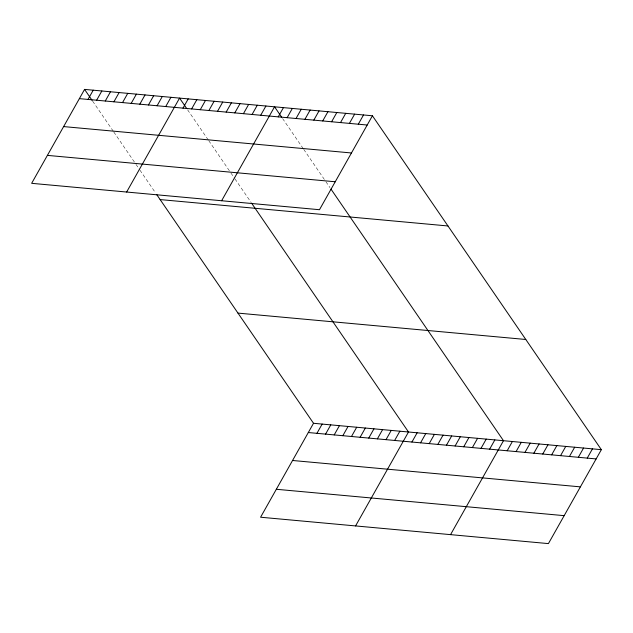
<?xml version="1.0" encoding="UTF-8"?>
<svg xmlns="http://www.w3.org/2000/svg" width="633" height="633" viewBox="0 0 633 633"><rect width="100%" height="100%" fill="white"/><g stroke="black" fill="none" stroke-linecap="round" stroke-linejoin="round"><path stroke-width="0.47" stroke-dasharray="3.17 2.37" d="M282.611 118.561L303.262 148.676M303.761 149.412L324.413 179.527M325.924 181.734L329.951 187.605M187.621 109.849L208.273 139.972M208.779 140.7L229.929 171.559M230.934 173.023L234.463 178.166M234.97 178.902L251.087 202.41M92.64 101.145L113.291 131.26M113.79 131.996L134.948 162.847M135.953 164.319L139.482 169.462M139.98 170.198L155.093 192.234"/><path stroke-width="0.95" d="M84.577 89.395L31.65 183.325L319.483 209.713L372.418 115.776L84.577 89.395L92.133 100.41M88.003 99.428L93.217 90.187M96.635 100.22L101.85 90.978M105.276 101.011L110.482 91.769M113.908 101.802L119.123 92.56M122.541 102.593L127.755 93.352M131.181 103.385L136.388 94.143M139.814 104.184L145.028 94.934M148.446 104.975L153.661 95.725M157.087 105.766L162.293 96.517M165.719 106.558L170.926 97.308M126.632 192.036L179.566 98.099L186.616 108.385M182.992 108.14L188.199 98.89M191.625 108.931L196.831 99.682M200.257 109.723L205.472 100.473M208.898 110.514L214.104 101.264M217.53 111.305L222.737 102.055M226.163 112.096L231.377 102.847M234.803 112.888L240.01 103.638M243.436 113.679L248.642 104.429M252.069 114.47L257.283 105.22M260.701 115.261L265.915 106.012M221.621 200.74L274.548 106.803L281.598 117.089M278.235 116.868L283.449 107.618M287.137 117.683L292.343 108.433M296.03 118.498L301.237 109.248M304.924 119.313L310.138 110.071M313.826 120.128L319.032 110.886M322.719 120.943L327.934 111.701M331.613 121.758L336.827 112.516M340.514 122.58L345.721 113.331M349.408 123.395L354.622 114.146M358.31 124.21L363.516 114.961M156.604 194.434L313.517 423.287L260.582 517.224L548.423 543.605L601.35 449.675L372.418 115.776M316.943 433.328L322.15 424.078M325.576 434.119L330.782 424.87M334.208 434.911L339.423 425.661M342.841 435.702L348.055 426.452M351.481 436.493L356.688 427.251M360.114 437.284L365.328 428.043M368.746 438.076L373.961 428.834M377.387 438.867L382.593 429.625M386.019 439.658L391.234 430.416M394.652 440.449L399.866 431.208M355.572 525.928L408.499 431.999L251.586 203.146M411.925 442.032L417.139 432.79M420.557 442.831L425.772 433.581M429.198 443.622L434.404 434.373M437.83 444.413L443.045 435.164M446.463 445.205L451.677 435.955M455.103 445.996L460.31 436.746M463.736 446.787L468.942 437.538M472.368 447.578L477.583 438.329M481.009 448.37L486.215 439.12M489.641 449.161L494.848 439.911M450.554 534.64L503.488 440.703L330.964 189.077M507.175 450.767L512.382 441.517M516.069 451.582L521.283 442.332M524.963 452.397L530.177 443.147M533.864 453.212L539.071 443.962M542.758 454.027L547.972 444.777M551.66 454.842L556.866 445.592M560.553 455.657L565.76 446.415M569.447 456.472L574.661 447.23M578.348 457.287L583.555 448.045M587.242 458.102L592.456 448.86M79.37 98.637L367.203 125.025M63.624 126.584L351.457 152.972M47.396 155.378L335.229 181.766M160.125 199.577L447.966 225.965M237.968 313.106L525.801 339.486M313.517 423.287L601.35 449.675M308.303 432.537L596.136 458.925M292.557 460.484L580.39 486.864M276.336 489.277L564.169 515.658"/></g></svg>
